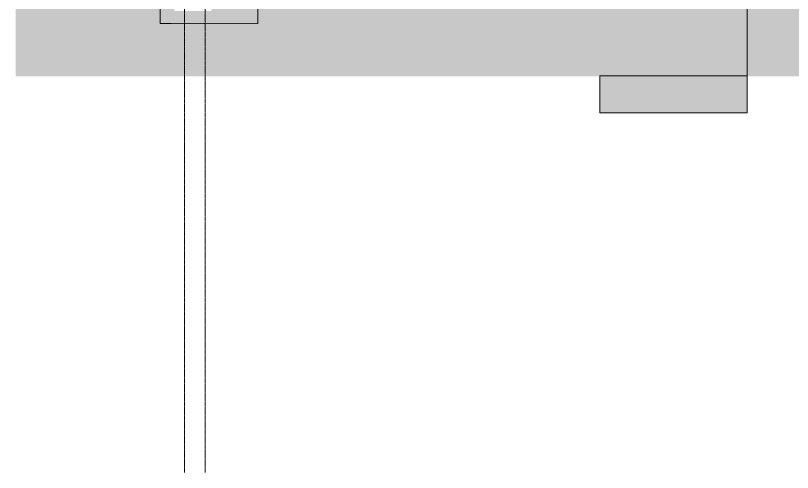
# Model space of a CAD drawing. Header units: inches. Extents: x 21380 to 98133, y -290 to 853.
# Drawn here: x 35176.3 to 35555.4, y -273.2 to -50.2 of the extents above; entities that cross this region are included whole.
import ezdxf

# ---------------------------------------------------------------- set-up
doc = ezdxf.new("R2010")
doc.units = ezdxf.units.IN
doc.header["$MEASUREMENT"] = 0
doc.linetypes.add('Dash Dot 3_16_', pattern=[0.3125, 0.1875, -0.0625, 0, -0.0625])
doc.linetypes.add('Grid Line 1_2_', pattern=[0.875, 0.5, -0.125, 0.125, -0.125])
for name, color, linetype, lineweight in [('A-ANNO-SYMB', 150, 'Continuous', 9), ('C-TOPO', 7, 'Continuous', 9), ('G-ANNO-SYMB', 111, 'Continuous', 9), ('S-GRID', 1, 'Continuous', 9)]:
    doc.layers.add(name, color=color, linetype=linetype, lineweight=lineweight)

# ---------------------------------------------------------------- blocks, each defined once
blk = doc.blocks.new('Section - 3_32_ x 3_8_-18514-Building Section - East_West looking South')
at = {"layer": 'G-ANNO-SYMB'}
blk.add_hatch(color=256, dxfattribs=at).paths.add_polyline_path([(-22946.16, -26.7), (-22874.16, -26.7), (-22874.16, -44.7), (-22946.16, -44.7)], flags=0)
for p, q in [((-22946.16, -26.7), (-22946.16, -44.7)), ((-22874.16, -26.7), (-22946.16, -26.7)), ((-22874.16, -44.7), (-22874.16, -26.7)), ((-22946.16, -44.7), (-22874.16, -44.7))]:
    blk.add_line(p, q, dxfattribs=at)

msp = doc.modelspace()

# ---------------------------------------------------------------- hatches: boundary and pattern name
at = {"layer": 'C-TOPO'}
h = msp.add_hatch(dxfattribs=at)
h.set_pattern_fill('FP_40', color=256, style=0, pattern_type=2)
h.set_pattern_definition([(0, (-87574.236, 98.42), (48, 48), [48, -48]), (0, (-87574.236, 116.42), (48, 48), [48, -48]), (0, (-87574.236, 134.42), (48, 48), [48, -48]), (90, (-87568.236, 140.42), (-48, 48), [48, -48]), (90, (-87550.236, 140.42), (-48, 48), [48, -48]), (90, (-87532.236, 140.42), (-48, 48), [48, -48])])
h.paths.add_polyline_path([(39527.78, -79.82), (39556.93, -79.82), (39556.93, 0), (39484.03, 0), (39484.03, -36), (39487.03, -36), (39487.03, -48), (39469.03, -48), (39469.03, -36), (39474.03, -36), (39474.03, -6), (35266.78, -6), (35266.78, -36), (35271.78, -36), (35271.78, -48), (35253.78, -48), (35253.78, -36), (35256.78, -36), (35256.78, 0), (35176.28, 0), (35176.28, -79.82), (39511.45, -79.82)], flags=0)

# ---------------------------------------------------------------- linework, layer by layer
at = {"layer": 'A-ANNO-SYMB', "linetype": 'Dash Dot 3_16_'}
for p, q in [((35246.88, 385.8), (35246.88, -54.12)), ((35294.55, -54.12), (35294.55, 385.8)), ((35246.88, -54.12), (35294.55, -54.12))]:
    msp.add_line(p, q, dxfattribs=at)
at = {"layer": 'G-ANNO-SYMB'}
msp.add_line((35533.35, 737.16), (35533.35, -79.66), dxfattribs=at)
at = {"layer": 'S-GRID', "linetype": 'Grid Line 1_2_'}
for p, q in [((35258.78, -273.16), (35258.78, 671.89)), ((35258.78, -273.16), (35258.78, 671.89)), ((35268.78, -273.16), (35268.78, 671.89)), ((35268.78, -273.16), (35268.78, 671.89))]:
    msp.add_line(p, q, dxfattribs=at)

# ---------------------------------------------------------------- block references
at = {"layer": 'G-ANNO-SYMB'}
msp.add_blockref('Section - 3_32_ x 3_8_-18514-Building Section - East_West looking South', (58407.51, -52.96), dxfattribs=at)

doc.saveas('drawing.dxf')
